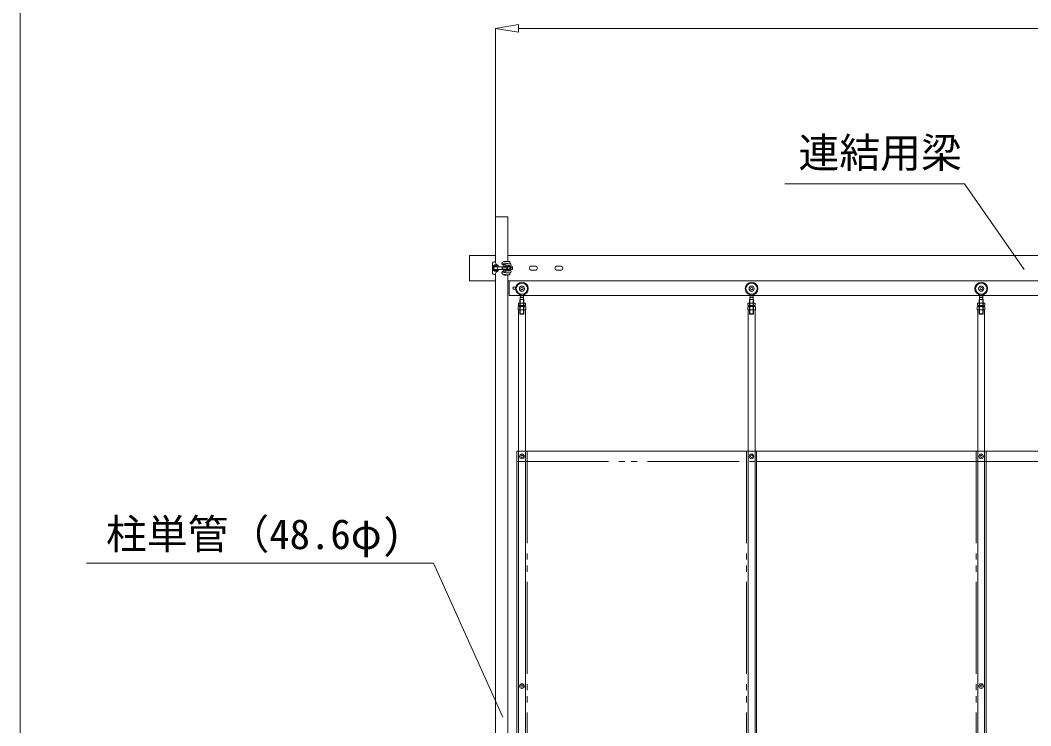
# Model space of a CAD drawing. Units: millimetres, scale not verified. Extents: x -9305 to 9305, y -6415 to 6415.
# Drawn here: x -9305 to -5344, y -944 to 1821 of the extents above; entities that cross this region are included whole.
import ezdxf
from ezdxf.enums import TextEntityAlignment as Align

# ---------------------------------------------------------------- set-up
doc = ezdxf.new("R2010")
doc.units = ezdxf.units.MM
doc.header["$LTSCALE"] = 40
doc.linetypes.add('DOUBLE_CHAIN2', pattern=[12.8, 9, -1, 0.6, -0.6, 0.6, -1])
for name, color, linetype, lineweight in [('0-0_0', 7, 'Continuous', 9), ('0-3_CLGS-90', 7, 'Continuous', 9), ('0-6_TEXT', 7, 'Continuous', 9), ('0-9_寸法', 134, 'Continuous', 9)]:
    doc.layers.add(name, color=color, linetype=linetype, lineweight=lineweight)
doc.styles.add('ＭＳ ゴシック', font='')
doc.styles.get('ＭＳ ゴシック').set_extended_font_data('MS Gothic')

msp = doc.modelspace()

# ---------------------------------------------------------------- linework, layer by layer
at = {"layer": '0-0_0'}
msp.add_line((-9304.61, 6414.98), (-9304.61, -6414.98), dxfattribs=at)
at = {"layer": '0-3_CLGS-90'}
for p, q in [((-7441.58, 874.54), (-7441.58, 1050.38)), ((-7441.58, 1050.38), (-7392.98, 1050.38)), ((-7392.98, 1050.38), (-7392.98, 875.43)), ((-7543.28, 899.24), (-7543.28, 799.24)), ((-7543.28, 899.24), (-7441.58, 899.24)), ((-7442.04, 874.54), (-7447.54, 874.54)), ((-7392.98, 899.24), (1508.4, 899.24)), ((-7385.06, 875.36), (-7385.06, 868.1)), ((-7453.04, 869.04), (-7453.04, 829.44)), ((-7453.04, 854.74), (-7453.04, 843.73)), ((-7449.52, 843.73), (-7449.52, 854.74)), ((-7431.04, 860.24), (-7448.65, 859.36)), ((-7448.65, 839.12), (-7431.04, 838.24)), ((-7430.87, 856.72), (-7448.48, 855.84)), ((-7448.48, 842.64), (-7430.87, 841.76)), ((-7447.87, 843.73), (-7447.87, 854.74)), ((-7414.85, 854.74), (-7447.87, 854.74)), ((-7414.79, 843.73), (-7447.87, 843.73)), ((-7443.69, 860.05), (-7443.69, 859.61)), ((-7443.69, 854.74), (-7443.69, 856.08)), ((-7443.69, 854.74), (-7443.69, 856.08)), ((-7443.69, 842.4), (-7443.69, 843.74)), ((-7443.69, 842.4), (-7443.69, 843.73)), ((-7443.69, 838.43), (-7443.69, 838.87)), ((-7437.09, 854.74), (-7437.09, 856.41)), ((-7437.09, 854.74), (-7437.09, 856.41)), ((-7437.09, 842.06), (-7437.09, 843.74)), ((-7437.09, 842.06), (-7437.09, 843.73)), ((-7437.09, 838.43), (-7437.09, 838.54)), ((-7430.87, 856.72), (-7431.04, 860.24)), ((-7431.04, 838.24), (-7430.87, 841.76)), ((-7416.96, 867.94), (-7416.96, 867.58)), ((-7416.96, 867.58), (-7416.96, 866.08)), ((-7416.96, 830.89), (-7416.96, 832.4)), ((-7415.71, 853.64), (-7397.7, 853.64)), ((-7414.79, 854.74), (-7415.66, 853.63)), ((-7414.79, 843.73), (-7415.66, 844.84)), ((-7415.66, 844.84), (-7397.64, 844.84)), ((-7410.86, 864.67), (-7415.14, 865.42)), ((-7410.86, 833.81), (-7415.14, 833.06)), ((-7414.85, 854.74), (-7397.53, 854.74)), ((-7414.79, 843.73), (-7397.46, 843.73)), ((-7409.04, 861), (-7413.32, 861.75)), ((-7409.04, 837.48), (-7413.32, 836.73)), ((-7403.67, 863.4), (-7410.86, 864.67)), ((-7403.67, 835.08), (-7410.86, 833.81)), ((-7409.04, 862.5), (-7409.04, 855.84)), ((-7409.04, 855.84), (-7398.21, 855.84)), ((-7409.04, 835.98), (-7409.04, 842.64)), ((-7409.04, 842.64), (-7398.21, 842.64)), ((-7407.76, 856.59), (-7388.79, 856.59)), ((-7407.76, 841.89), (-7388.79, 841.89)), ((-7398.21, 855.84), (-7398.21, 856.93)), ((-7398.21, 842.64), (-7398.21, 841.54)), ((-7396.31, 843.78), (-7389.57, 843.76)), ((-7396.25, 854.74), (-7389.57, 854.76)), ((-7386.57, 860.23), (-7394.64, 860.25)), ((-7394.64, 838.25), (-7386.57, 838.25)), ((-7386.57, 860.23), (-7385.24, 858.35)), ((-7386.57, 838.23), (-7385.24, 840.14)), ((-7386.04, 853.64), (-7377.02, 853.64)), ((-7386.04, 844.84), (-7377.02, 844.84)), ((-7385.18, 854.74), (-7375.96, 854.74)), ((-7385.18, 843.74), (-7375.96, 843.74)), ((-7375.96, 854.74), (-7374.9, 853.26)), ((-7375.96, 854.74), (-7375.96, 843.74)), ((-7375.96, 843.74), (-7374.9, 845.22)), ((-7374.9, 853.26), (-7374.9, 845.22)), ((-7302.76, 856.59), (-7283.79, 856.59)), ((-7302.76, 841.89), (-7283.79, 841.89)), ((-7202.76, 856.59), (-7183.79, 856.59)), ((-7202.76, 841.89), (-7183.79, 841.89)), ((-7441.58, 799.24), (-7543.28, 799.24)), ((-7447.54, 823.94), (-7442.04, 823.94)), ((-7441.58, -3599.19), (-7441.58, 823.94)), ((-7416.96, 830.54), (-7416.96, 830.89)), ((-7398.04, 822.01), (-7398.04, 823.38)), ((-7392.98, 823.05), (-7392.98, -3599.19)), ((1508.4, 799.24), (-7392.98, 799.24)), ((-7388.28, 742.24), (-7388.28, 799.24)), ((-7385.06, 823.11), (-7385.06, 830.38)), ((-7388.28, 742.24), (1501.7, 742.24)), ((-7346.22, 669.99), (-7346.22, 725.84)), ((-7346.22, 725.84), (-7330.34, 725.84)), ((-7344.96, 668.84), (-7344.96, 725.84)), ((-7344.78, 735.84), (-7338.28, 735.84)), ((-7344.78, 725.84), (-7344.78, 735.84)), ((-7344.78, 734.68), (-7338.28, 734.68)), ((-7344.28, 735.84), (-7344.28, 744.57)), ((-7331.59, 735.84), (-7338.28, 735.84)), ((-7331.78, 734.68), (-7338.28, 734.68)), ((-7332.28, 735.84), (-7332.28, 744.57)), ((-7331.78, 725.84), (-7331.78, 735.84)), ((-7331.59, 668.84), (-7331.59, 725.84)), ((-7330.34, 669.99), (-7330.34, 725.84)), ((-6446.12, 669.99), (-6446.12, 725.84)), ((-6446.12, 725.84), (-6430.24, 725.84)), ((-6444.86, 668.84), (-6444.86, 725.84)), ((-6444.68, 735.84), (-6438.18, 735.84)), ((-6444.68, 725.84), (-6444.68, 735.84)), ((-6444.68, 734.68), (-6438.18, 734.68)), ((-6444.18, 735.84), (-6444.18, 744.57)), ((-6431.49, 735.84), (-6438.18, 735.84)), ((-6431.68, 734.68), (-6438.18, 734.68)), ((-6432.18, 735.84), (-6432.18, 744.57)), ((-6431.68, 725.84), (-6431.68, 735.84)), ((-6431.49, 668.84), (-6431.49, 725.84)), ((-6430.24, 669.99), (-6430.24, 725.84)), ((-5546.12, 669.99), (-5546.12, 725.84)), ((-5546.12, 725.84), (-5530.24, 725.84)), ((-5544.86, 668.84), (-5544.86, 725.84)), ((-5544.68, 735.84), (-5538.18, 735.84)), ((-5544.68, 725.84), (-5544.68, 735.84)), ((-5544.68, 734.68), (-5538.18, 734.68)), ((-5544.18, 735.84), (-5544.18, 744.57)), ((-5531.49, 735.84), (-5538.18, 735.84)), ((-5531.68, 734.68), (-5538.18, 734.68)), ((-5532.18, 735.84), (-5532.18, 744.57)), ((-5531.68, 725.84), (-5531.68, 735.84)), ((-5531.49, 668.84), (-5531.49, 725.84)), ((-5530.24, 669.99), (-5530.24, 725.84)), ((-7350.94, 698.5), (-7353.44, 697.06)), ((-7353.44, 685.5), (-7353.44, 697.06)), ((-7323.44, 685.5), (-7353.44, 685.5)), ((-7352.29, 703.5), (-7352.29, 711.45)), ((-7324.84, 685.5), (-7352.04, 685.5)), ((-7351.94, 702.5), (-7324.94, 702.5)), ((-7351.94, 702.5), (-7351.94, 698.5)), ((-7351.94, 698.5), (-7324.94, 698.5)), ((-7351.88, 685.5), (-7351.88, -3538.46)), ((-7325.94, 698.5), (-7350.94, 698.5)), ((-7328.03, 712.45), (-7349.13, 712.45)), ((-7328.03, 702.5), (-7349.13, 702.5)), ((-7344.78, 710.84), (-7346.22, 710.84)), ((-7345.94, 697.06), (-7345.94, 685.5)), ((-7345.36, 703.5), (-7345.36, 711.45)), ((-7338.44, 702.5), (-7344.54, 698.6)), ((-7333.44, 702.5), (-7339.54, 698.6)), ((-7331.78, 710.84), (-7330.34, 710.84)), ((-7331.51, 703.5), (-7331.51, 711.45)), ((-7330.93, 697.06), (-7330.93, 685.5)), ((-7323.44, 697.06), (-7325.94, 698.5)), ((-7324.94, 702.5), (-7324.94, 698.5)), ((-7324.68, 685.5), (-7324.68, -3538.46)), ((-7324.58, 703.5), (-7324.58, 711.45)), ((-7323.44, 685.5), (-7323.44, 697.06)), ((-6450.84, 698.5), (-6453.34, 697.06)), ((-6453.34, 685.5), (-6453.34, 697.06)), ((-6423.34, 685.5), (-6453.34, 685.5)), ((-6452.19, 703.5), (-6452.19, 711.45)), ((-6424.74, 685.5), (-6451.94, 685.5)), ((-6451.84, 702.5), (-6424.84, 702.5)), ((-6451.84, 702.5), (-6451.84, 698.5)), ((-6451.84, 698.5), (-6424.84, 698.5)), ((-6451.78, 685.5), (-6451.78, -3538.46)), ((-6425.84, 698.5), (-6450.84, 698.5)), ((-6427.93, 712.45), (-6449.03, 712.45)), ((-6427.93, 702.5), (-6449.03, 702.5)), ((-6444.68, 710.84), (-6446.12, 710.84)), ((-6445.84, 697.06), (-6445.84, 685.5)), ((-6445.26, 703.5), (-6445.26, 711.45)), ((-6438.34, 702.5), (-6444.44, 698.6)), ((-6433.34, 702.5), (-6439.44, 698.6)), ((-6431.68, 710.84), (-6430.24, 710.84)), ((-6431.41, 703.5), (-6431.41, 711.45)), ((-6430.83, 697.06), (-6430.83, 685.5)), ((-6423.34, 697.06), (-6425.84, 698.5)), ((-6424.84, 702.5), (-6424.84, 698.5)), ((-6424.58, 685.5), (-6424.58, -3538.46)), ((-6424.48, 703.5), (-6424.48, 711.45)), ((-6423.34, 685.5), (-6423.34, 697.06)), ((-5550.84, 698.5), (-5553.34, 697.06)), ((-5553.34, 685.5), (-5553.34, 697.06)), ((-5523.34, 685.5), (-5553.34, 685.5)), ((-5552.19, 703.5), (-5552.19, 711.45)), ((-5524.74, 685.5), (-5551.94, 685.5)), ((-5551.84, 702.5), (-5524.84, 702.5)), ((-5551.84, 702.5), (-5551.84, 698.5)), ((-5551.84, 698.5), (-5524.84, 698.5)), ((-5551.78, 685.5), (-5551.78, -3538.46)), ((-5525.84, 698.5), (-5550.84, 698.5)), ((-5527.93, 712.45), (-5549.03, 712.45)), ((-5527.93, 702.5), (-5549.03, 702.5)), ((-5544.68, 710.84), (-5546.12, 710.84)), ((-5545.84, 697.06), (-5545.84, 685.5)), ((-5545.26, 703.5), (-5545.26, 711.45)), ((-5538.34, 702.5), (-5544.44, 698.6)), ((-5533.34, 702.5), (-5539.44, 698.6)), ((-5531.68, 710.84), (-5530.24, 710.84)), ((-5531.41, 703.5), (-5531.41, 711.45)), ((-5530.83, 697.06), (-5530.83, 685.5)), ((-5523.34, 697.06), (-5525.84, 698.5)), ((-5524.84, 702.5), (-5524.84, 698.5)), ((-5524.58, 685.5), (-5524.58, -3538.46)), ((-5524.48, 703.5), (-5524.48, 711.45)), ((-5523.34, 685.5), (-5523.34, 697.06)), ((-7344.96, 668.84), (-7338.28, 668.84)), ((-7331.59, 668.84), (-7338.28, 668.84)), ((-6444.86, 668.84), (-6438.18, 668.84)), ((-6431.49, 668.84), (-6438.18, 668.84)), ((-5544.86, 668.84), (-5538.18, 668.84)), ((-5531.49, 668.84), (-5538.18, 668.84)), ((-7358.28, 131.54), (-6418.28, 131.54)), ((-7358.28, 131.54), (-7358.28, -3508.46)), ((-6418.28, 131.54), (-6418.28, -3508.46)), ((-6418.28, 131.54), (-5518.28, 131.54)), ((-5518.28, 131.54), (-5518.28, -3508.46)), ((-5518.28, 131.54), (-4658.28, 131.54)), ((-6418.28, 91.54), (-5518.28, 91.54)), ((-5518.28, 91.54), (-4658.28, 91.54))]:
    msp.add_line(p, q, dxfattribs=at)
at = {"layer": '0-3_CLGS-90', "linetype": 'DOUBLE_CHAIN2'}
for p, q in [((-7318.28, 131.54), (-7318.28, -3508.46)), ((-6458.28, 131.54), (-6458.28, -3508.46)), ((-5558.28, 131.54), (-5558.28, -3508.46)), ((-7358.28, 91.54), (-6418.28, 91.54))]:
    msp.add_line(p, q, dxfattribs=at)
at = {"layer": '0-3_CLGS-90'}
for points in [[(-7402.7, 874.54), (-7409.04, 874.54), (-7407.94, 875.64), (-7399.14, 875.64), (-7398.19, 875.09)], [(-7402.7, 823.94), (-7408.22, 823.94), (-7409.04, 823.11), (-7409.04, 822.01), (-7408.22, 821.19), (-7398.87, 821.19), (-7398.04, 822.01)], [(-7344.96, 668.84), (-7346.22, 669.99), (-7338.28, 669.99)], [(-7331.59, 668.84), (-7330.34, 669.99), (-7338.28, 669.99)], [(-6444.86, 668.84), (-6446.12, 669.99), (-6438.18, 669.99)], [(-6431.49, 668.84), (-6430.24, 669.99), (-6438.18, 669.99)], [(-5544.86, 668.84), (-5546.12, 669.99), (-5538.18, 669.99)], [(-5531.49, 668.84), (-5530.24, 669.99), (-5538.18, 669.99)]]:
    msp.add_lwpolyline(points, dxfattribs=at)
for points in [[(-7434.89, 861.97), (-7434.89, 860.87), (-7435.72, 860.05), (-7445.07, 860.05), (-7445.89, 860.87), (-7445.89, 861.97), (-7445.07, 862.8), (-7435.72, 862.8)], [(-7434.89, 838.16), (-7434.89, 838.43), (-7445.89, 838.43), (-7445.89, 838.16), (-7445.07, 837.33), (-7435.72, 837.33)]]:
    msp.add_lwpolyline(points, close=True, dxfattribs=at)
for centre, radius in [((-7338.28, 768.84), 25), ((-6438.18, 768.84), 25), ((-5538.18, 768.84), 25), ((-7368.28, 770.74), 5), ((-7338.28, 768.84), 22), ((-7338.28, 768.84), 10), ((-7338.28, 768.84), 4.65), ((-6438.18, 768.84), 22), ((-6438.18, 768.84), 10), ((-6438.18, 768.84), 4.65), ((-5538.18, 768.84), 22), ((-5538.18, 768.84), 10), ((-5538.18, 768.84), 4.65), ((-7338.28, 111.54), 9), ((-7338.28, 111.54), 9), ((-6438.28, 111.54), 9), ((-5538.28, 111.54), 9), ((-7338.28, 111.54), 4.75), ((-7338.28, 111.54), 4.5), ((-7338.28, 111.54), 4.5), ((-6438.28, 111.54), 4.5), ((-5538.28, 111.54), 4.5), ((-7338.28, -788.46), 9), ((-7338.28, -788.46), 9), ((-7338.28, -788.46), 4.75), ((-7338.28, -788.46), 4.5), ((-7338.28, -788.46), 4.5), ((-5538.28, -788.46), 9), ((-5538.28, -788.46), 4.5)]:
    msp.add_circle(centre, radius, dxfattribs=at)
for centre, radius, start, end in [((-7447.54, 869.04), 5.5, 90, 180), ((-7428.25, 873.77), 13.81, 176.794, 258.343), ((-7412.56, 867.94), 4.4, 99.411, 180), ((-7389.76, 786.83), 88.66, 86.966, 105.577), ((-7448.42, 854.74), 4.62, 92.862, 180), ((-7448.42, 843.73), 4.62, 180, 267.138), ((-7448.42, 854.74), 1.1, 92.862, 180), ((-7448.42, 843.73), 1.1, 180, 267.138), ((-7428.25, 824.71), 13.81, 101.657, 183.206), ((-7422.3, 849.24), 11.28, 150.771, 209.229), ((-7414.76, 867.58), 2.2, 180, 260.017), ((-7412.56, 866.08), 4.4, 180, 260.017), ((-7412.56, 832.4), 4.4, 99.983, 180), ((-7414.76, 830.89), 2.2, 99.983, 180), ((-7336.76, -172.17), 1041.39, 92.659, 94.388), ((-7384.94, 849.41), 31.06, 172.183, 188.468), ((-7377.52, 1103.06), 272.78, 261.986, 268.416), ((-7384.25, 849.41), 31.06, 170.12, 190.535), ((-7406.28, 849.24), 7.5, 101.415, 258.585), ((-7411.24, 862.5), 2.2, 0, 80.017), ((-7411.24, 835.98), 2.2, 279.983, 0), ((-7404.81, 856.9), 6.6, 0.278, 80.017), ((-7404.81, 841.58), 6.6, 279.983, 359.722), ((-7366.9, 849.41), 31.06, 166.425, 193.588), ((-7406.2, 849.31), 11.33, 330.761, 28.637), ((-7399.42, 838.51), 6.12, 357.566, 59.463), ((-7401.12, 860.88), 7.84, 308.389, 355.348), ((-7405.23, 849.26), 16.6, 340.649, 19.351), ((-7395.68, 836.86), 9.22, 8.566, 48.462), ((-7398.15, 862.88), 11.88, 316.626, 347.111), ((-7390.28, 849.24), 7.5, 281.415, 78.585), ((-7384.51, 868.1), 0.552, 180, 253.628), ((-7386.4, 861.68), 6.13, 0.612, 73.628), ((-7386.4, 836.79), 6.13, 286.372, 359.388), ((-7387.88, 862.2), 7.64, 298.813, 356.622), ((-7387.88, 836.28), 7.64, 3.378, 61.187), ((-7301.28, 849.24), 7.5, 101.415, 258.585), ((-7285.28, 849.24), 7.5, 281.415, 78.585), ((-7201.28, 849.24), 7.5, 101.415, 258.585), ((-7185.28, 849.24), 7.5, 281.415, 78.585), ((-7447.54, 829.44), 5.5, 180, 270), ((-7412.56, 830.54), 4.4, 180, 260.589), ((-7389.76, 911.65), 88.66, 254.423, 273.034), ((-7384.51, 830.38), 0.552, 106.372, 180), ((-7348.83, 706), 6.46, 57.58, 122.42), ((-7348.83, 708.96), 6.46, 237.58, 302.42), ((-7351.06, 688.69), 9.81, 58.521, 89.241), ((-7338.44, 678.26), 20.24, 68.229, 111.771), ((-7338.44, 687.96), 24.49, 73.565, 106.435), ((-7338.44, 726.99), 24.49, 253.565, 286.435), ((-7328.04, 705.95), 6.5, 57.795, 122.205), ((-7328.04, 709), 6.5, 237.795, 302.205), ((-7325.8, 688.69), 9.81, 90.759, 121.479), ((-6448.73, 706), 6.46, 57.58, 122.42), ((-6448.73, 708.96), 6.46, 237.58, 302.42), ((-6450.96, 688.69), 9.81, 58.521, 89.241), ((-6438.34, 678.26), 20.24, 68.229, 111.771), ((-6438.34, 687.96), 24.49, 73.565, 106.435), ((-6438.34, 726.99), 24.49, 253.565, 286.435), ((-6427.94, 705.95), 6.5, 57.795, 122.205), ((-6427.94, 709), 6.5, 237.795, 302.205), ((-6425.7, 688.69), 9.81, 90.759, 121.479), ((-5548.73, 706), 6.46, 57.58, 122.42), ((-5548.73, 708.96), 6.46, 237.58, 302.42), ((-5550.96, 688.69), 9.81, 58.521, 89.241), ((-5538.34, 678.26), 20.24, 68.229, 111.771), ((-5538.34, 687.96), 24.49, 73.565, 106.435), ((-5538.34, 726.99), 24.49, 253.565, 286.435), ((-5527.94, 705.95), 6.5, 57.795, 122.205), ((-5527.94, 709), 6.5, 237.795, 302.205), ((-5525.7, 688.69), 9.81, 90.759, 121.479)]:
    msp.add_arc(centre, radius, start, end, dxfattribs=at)
at = {"layer": '0-6_TEXT'}
for p, q in [((-6307.62, 1179.98), (-5603.41, 1179.98)), ((-5370.4, 843.53), (-5603.41, 1179.98)), ((-9044.41, -306.53), (-7684.29, -306.53)), ((-7413.58, -909.72), (-7684.29, -306.53))]:
    msp.add_line(p, q, dxfattribs=at)
at = {"layer": '0-9_寸法'}
for p, q in [((-7351.58, 1803.62), (-7441.58, 1788.62)), ((-7441.58, 1788.62), (-7351.58, 1773.62)), ((-7351.58, 1803.62), (-7351.58, 1773.62))]:
    msp.add_line(p, q, dxfattribs=at)
at = {"layer": '0-9_寸法', "color": 7}
for p, q in [((-7441.58, 1050.38), (-7441.58, 1789.62)), ((-7351.58, 1788.62), (1467, 1788.62))]:
    msp.add_line(p, q, dxfattribs=at)

# ---------------------------------------------------------------- texts
at = {"layer": '0-6_TEXT', "style": 'ＭＳ ゴシック'}
for s, p in [('連結用梁', (-6254.1, 1207.56)), ('柱単管（48.6φ)', (-8968.4, -286.78))]:
    msp.add_text(s, height=117.3, dxfattribs=at).set_placement(p, align=Align.BOTTOM_LEFT)

doc.saveas('drawing.dxf')
